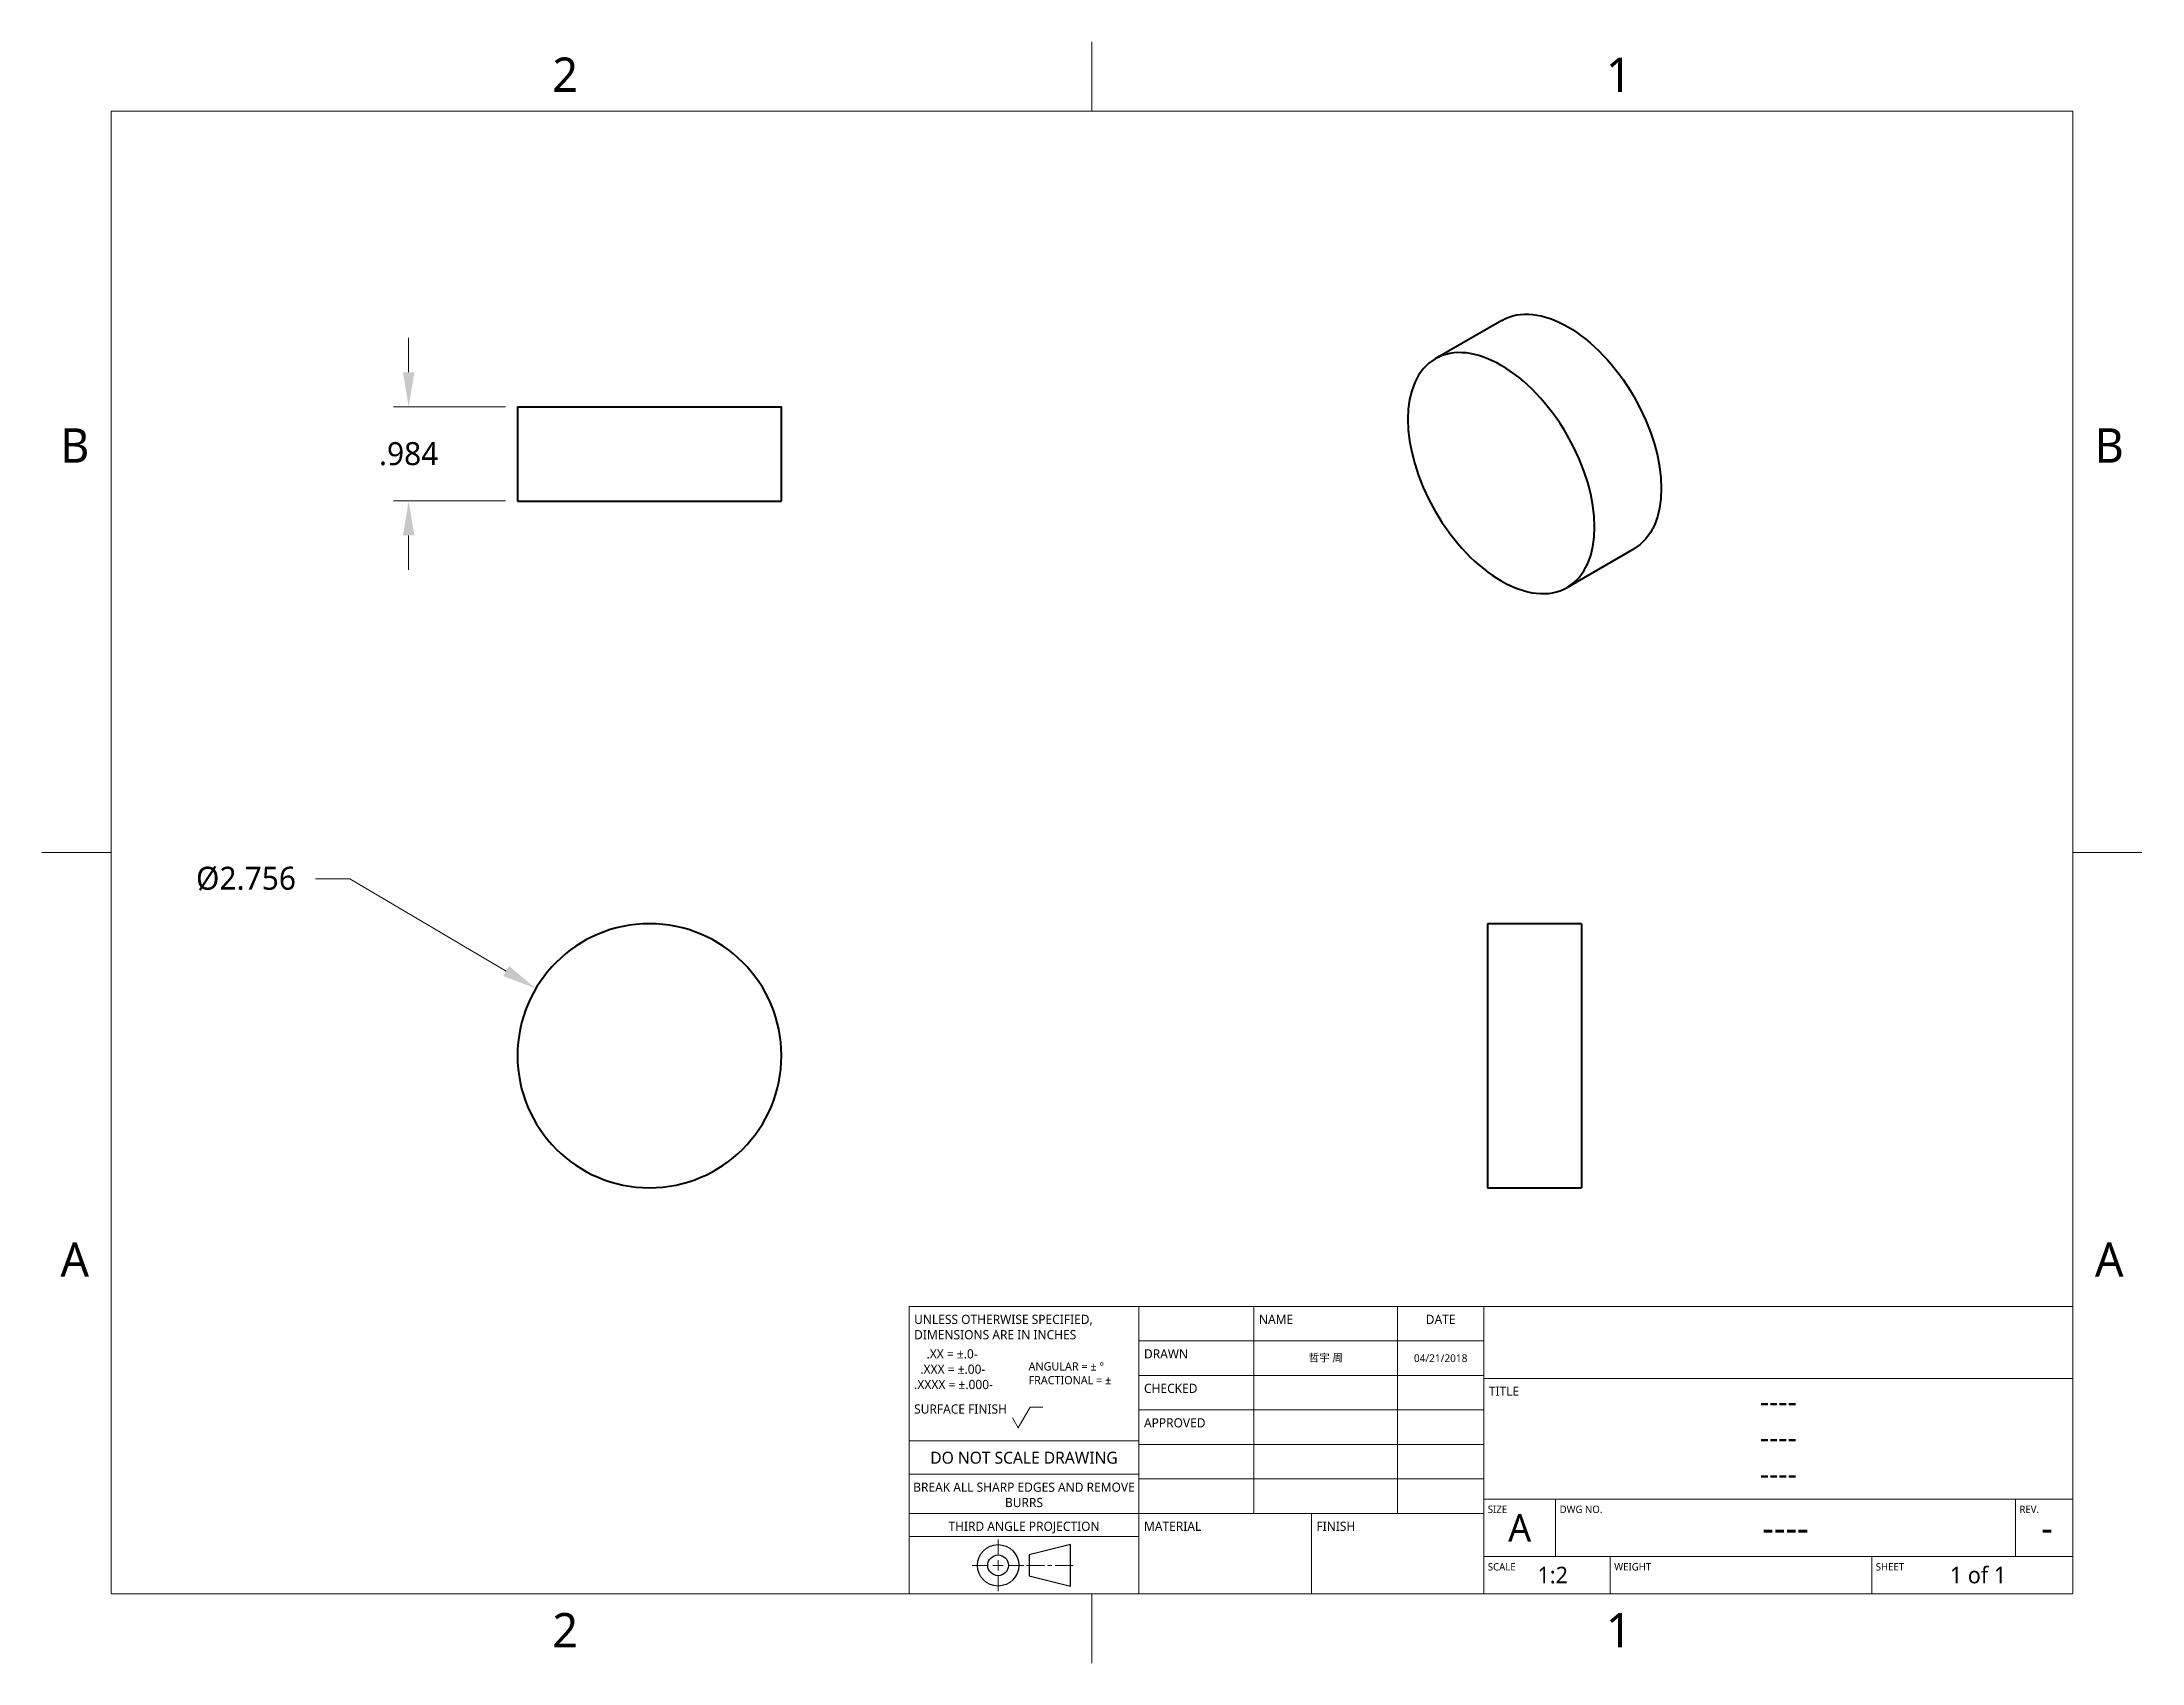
# Model space of a CAD drawing. Header units: inches. Extents: x 0 to 11, y 0 to 8.5.
import ezdxf

# ---------------------------------------------------------------- set-up
doc = ezdxf.new("R2010")
doc.units = ezdxf.units.IN
doc.header["$LTSCALE"] = 0.5
doc.header["$MEASUREMENT"] = 0
for name, color, linetype, lineweight in [('ANNOTATION_TEXT', 7, 'Continuous', 25), ('BORDER_FRAME', 7, 'Continuous', 15), ('BORDER_ZONES', 7, 'Continuous', 15), ('TITLE_BLOCK', 7, 'Continuous', 15), ('Visible', 7, 'Continuous', 40)]:
    doc.layers.add(name, color=color, linetype=linetype, lineweight=lineweight)
doc.styles.add('Onshape-Standard', font='NotoSans-Regular.ttf')
doc.styles.add('Onshape-Standard-Dimension', font='')
doc.styles.add('Onshape-Standard-Fields', font='')
doc.styles.get('Onshape-Standard-Dimension').set_extended_font_data('Noto Sans')
doc.styles.get('Onshape-Standard-Fields').set_extended_font_data('Noto Sans')
doc.dimstyles.new('Onshape-Standard$0', dxfattribs={"dimtxt": 0.12, "dimasz": 0.18, "dimexe": 0.08, "dimexo": 0.0625, "dimgap": 0.09, "dimtad": 0, "dimtih": 1, "dimtoh": 1, "dimdec": 3, "dimzin": 7, "dimdsep": 46, "dimtxsty": 'Onshape-Standard-Dimension', "dimcen": 0.09, "dimadec": 1, "dimazin": 0, "dimtfac": 1, "dimtdec": 3, "dimtofl": 0, "dimtmove": 0, "dimatfit": 3, "dimfxl": 0, "dimtolj": 1, "dimtzin": 7, "dimlwd": 13, "dimlwe": 13, "dimarcsym": 0})
doc.dimstyles.new('Onshape-Standard$3', dxfattribs={"dimtxt": 0.12, "dimasz": 0.18, "dimexe": 0.08, "dimexo": 0.0625, "dimgap": 0.09, "dimtad": 0, "dimtih": 1, "dimtoh": 1, "dimdec": 3, "dimzin": 7, "dimdsep": 46, "dimtxsty": 'Onshape-Standard-Dimension', "dimcen": 0, "dimadec": 1, "dimazin": 0, "dimtfac": 1, "dimtdec": 3, "dimtofl": 0, "dimtmove": 0, "dimatfit": 3, "dimfxl": 0, "dimtolj": 1, "dimtzin": 7, "dimlwd": 13, "dimlwe": 13, "dimarcsym": 0})

# ---------------------------------------------------------------- blocks, each defined once
blk = doc.blocks.new('*D1')
at = {"layer": 'ANNOTATION_TEXT', "color": 0, "lineweight": 13}
for p, q in [((1.446, 4.113), (1.626, 4.113)), ((1.626, 4.113), (2.442, 3.631))]:
    blk.add_line(p, q, dxfattribs=at)
at = {"layer": 'ANNOTATION_TEXT', "color": 0}
blk.add_solid([(2.427, 3.605), (2.457, 3.657), (2.597, 3.54)], dxfattribs=at)
at = {"layer": 'Defpoints', "color": 0}
for p in [(2.597, 3.54), (3.783, 2.839)]:
    blk.add_point(p, dxfattribs=at)
at = {"layer": 'ANNOTATION_TEXT', "color": 0, "insert": (1.084, 4.113), "char_height": 0.12, "attachment_point": 5, "style": 'Onshape-Standard-Dimension'}
blk.add_mtext('\\A1;%%c2.756', dxfattribs=at)
blk = doc.blocks.new('*D2')
at = {"layer": 'ANNOTATION_TEXT', "color": 0, "lineweight": 13}
for p, q in [((1.933, 6.757), (1.933, 6.937)), ((2.439, 6.577), (1.853, 6.577)), ((2.439, 6.085), (1.853, 6.085)), ((1.933, 5.905), (1.933, 5.725))]:
    blk.add_line(p, q, dxfattribs=at)
at = {"layer": 'ANNOTATION_TEXT', "color": 0}
for points in [[(1.903, 6.757), (1.963, 6.757), (1.933, 6.577)], [(1.963, 5.905), (1.903, 5.905), (1.933, 6.085)]]:
    blk.add_solid(points, dxfattribs=at)
at = {"layer": 'Defpoints', "color": 0}
for p in [(2.501, 6.577), (1.933, 6.085), (2.501, 6.085)]:
    blk.add_point(p, dxfattribs=at)
at = {"layer": 'ANNOTATION_TEXT', "color": 0, "insert": (1.933, 6.331), "char_height": 0.12, "attachment_point": 5, "style": 'Onshape-Standard-Dimension'}
blk.add_mtext('\\A1;.984', dxfattribs=at)

msp = doc.modelspace()

# ---------------------------------------------------------------- linework, layer by layer
at = {"layer": 'BORDER_FRAME'}
for p, q in [((0.38, 0.38), (0.38, 8.12)), ((0.38, 8.12), (10.62, 8.12)), ((10.62, 8.12), (10.62, 0.38)), ((10.62, 0.38), (0.38, 0.38))]:
    msp.add_line(p, q, dxfattribs=at)
at = {"layer": 'BORDER_ZONES'}
for p, q in [((5.5, 8.12), (5.5, 8.481)), ((0.38, 4.25), (0.019, 4.25)), ((10.62, 4.25), (10.981, 4.25)), ((5.5, 0.38), (5.5, 0.019))]:
    msp.add_line(p, q, dxfattribs=at)
at = {"layer": 'TITLE_BLOCK'}
for p, q in [((4.545, 0.38), (4.545, 1.88)), ((4.545, 1.88), (5.745, 1.88)), ((5.745, 0.38), (5.745, 1.88)), ((5.745, 1.88), (7.545, 1.88)), ((6.345, 0.8), (6.345, 1.88)), ((7.095, 0.8), (7.095, 1.88)), ((7.545, 0.38), (7.545, 1.88)), ((7.545, 1.88), (10.62, 1.88)), ((5.745, 1.7), (7.545, 1.7)), ((5.745, 1.52), (7.545, 1.52)), ((7.545, 1.505), (10.62, 1.505)), ((5.115, 1.24604), (5.178, 1.35516)), ((5.178, 1.35516), (5.244, 1.35516)), ((5.745, 1.34), (7.545, 1.34)), ((5.085, 1.298), (5.115, 1.24604)), ((4.545, 1.178), (5.745, 1.178)), ((5.745, 1.16), (7.545, 1.16)), ((4.545, 1.004), (5.745, 1.004)), ((5.745, 0.98), (7.545, 0.98)), ((4.545, 0.8), (5.745, 0.8)), ((5.745, 0.8), (7.545, 0.8)), ((6.645, 0.38), (6.645, 0.8)), ((7.545, 0.875), (10.62, 0.875)), ((7.92, 0.575), (7.92, 0.875)), ((10.32, 0.575), (10.32, 0.875)), ((4.545, 0.68), (5.745, 0.68)), ((7.545, 0.575), (10.62, 0.575)), ((8.205, 0.38), (8.205, 0.575)), ((9.57, 0.38), (9.57, 0.575)), ((4.545, 0.38), (5.745, 0.38))]:
    msp.add_line(p, q, dxfattribs=at)
at = {"layer": 'TITLE_BLOCK', "lineweight": 15}
for p, q in [((5.01, 0.5828), (5.01, 0.6638)), ((5.01, 0.5558), (5.01, 0.5018)), ((4.956, 0.5288), (4.875, 0.5288)), ((5.037, 0.5288), (4.983, 0.5288)), ((5.01, 0.4748), (5.01, 0.3938)), ((5.064, 0.5288), (5.145, 0.5288)), ((5.253, 0.5288), (5.1585, 0.5288)), ((5.2908, 0.5288), (5.2692, 0.5288)), ((5.307, 0.5288), (5.4015, 0.5288))]:
    msp.add_line(p, q, dxfattribs=at)
at = {"layer": 'TITLE_BLOCK', "lineweight": 30}
for p, q in [((5.388, 0.6368), (5.172, 0.5828)), ((5.172, 0.5828), (5.172, 0.4748)), ((5.388, 0.4208), (5.388, 0.6368)), ((5.172, 0.4748), (5.388, 0.4208))]:
    msp.add_line(p, q, dxfattribs=at)
for radius in [0.108, 0.054]:
    msp.add_circle((5.01, 0.5288), radius, dxfattribs=at)
at = {"layer": 'Visible'}
for p, q in [((7.6395, 7.02793), (7.29152, 6.82702)), ((2.50102, 6.57686), (2.50102, 6.08474)), ((2.50102, 6.57686), (3.87898, 6.57686)), ((3.87898, 6.08474), (3.87898, 6.57686)), ((2.50102, 6.08474), (3.87898, 6.08474)), ((7.9805, 5.63367), (8.32848, 5.83458)), ((8.05606, 3.87818), (7.56394, 3.87818)), ((7.56394, 3.87818), (7.56394, 2.50022)), ((8.05606, 3.87818), (8.05606, 2.50022)), ((7.56394, 2.50022), (8.05606, 2.50022))]:
    msp.add_line(p, q, dxfattribs=at)
at = {"layer": 'Visible', "extrusion": (0, 0, -1)}
msp.add_circle((-3.19, 3.1892), 0.68898, dxfattribs=at)
msp.add_ellipse((7.98399, 6.43125), major_axis=(-0.34449, 0.59667), ratio=0.57735027, start_param=0, end_param=3.14159265, dxfattribs=at)
msp.add_ellipse((7.63601, 6.23035), major_axis=(-0.34449, 0.59667), ratio=0.57735027, dxfattribs=at)

# ---------------------------------------------------------------- texts
at = {"layer": 'BORDER_ZONES', "char_height": 0.18, "attachment_point": 5, "style": 'Onshape-Standard'}
for s, insert in [('2', (2.75, 8.31)), ('1', (8.25, 8.31)), ('B', (0.19, 6.375)), ('B', (10.81, 6.375)), ('A', (0.19, 2.125)), ('A', (10.81, 2.125)), ('2', (2.75, 0.19)), ('1', (8.25, 0.19))]:
    msp.add_mtext(s, dxfattribs=dict(at, insert=insert))
at = {"layer": 'TITLE_BLOCK'}
for s, insert, char_height, width, attachment_point, style in [('UNLESS OTHERWISE SPECIFIED, DIMENSIONS ARE IN INCHES', (4.5714, 1.8368), 0.048, 1.2, 1, 'Onshape-Standard'), ('NAME', (6.3714, 1.8368), 0.048, 0.75, 1, 'Onshape-Standard'), ('DATE', (7.32, 1.8368), 0.048, 0.45, 2, 'Onshape-Standard'), ('    .XX = ±.0-^J  .XXX = ±.00-^J.XXXX = ±.000-', (4.5714, 1.6568), 0.048, 0.6, 1, 'Onshape-Standard'), ('DRAWN', (5.7714, 1.6568), 0.048, 0.6, 1, 'Onshape-Standard'), ('^JANGULAR = ± °^JFRACTIONAL = ±', (5.16876, 1.66112), 0.0432, 0.6, 1, 'Onshape-Standard'), ('哲宇 周', (6.72, 1.61), 0.04032, 0.75, 5, 'Onshape-Standard-Fields'), ('04/21/2018', (7.32, 1.61), 0.04032, 0.45, 5, 'Onshape-Standard-Fields'), ('CHECKED', (5.7714, 1.4768), 0.048, 0.6, 1, 'Onshape-Standard'), ('TITLE', (7.5714, 1.4618), 0.048, 0.375, 1, 'Onshape-Standard'), ('SURFACE FINISH', (4.5714, 1.3688), 0.048, 0.6, 1, 'Onshape-Standard'), ('----', (9.0825, 1.385), 0.1152, 2.775, 5, 'Onshape-Standard-Fields'), ('APPROVED', (5.7714, 1.2968), 0.048, 0.6, 1, 'Onshape-Standard'), ('DO NOT SCALE DRAWING', (5.145, 1.12184), 0.0624, 1.2, 2, 'Onshape-Standard'), ('----', (9.0825, 1.196), 0.1152, 2.775, 5, 'Onshape-Standard-Fields'), ('----', (9.0825, 1.007), 0.1152, 2.775, 5, 'Onshape-Standard-Fields'), ('BREAK ALL SHARP EDGES AND REMOVE BURRS', (5.145, 0.9608), 0.048, 1.2, 2, 'Onshape-Standard'), ('SIZE', (7.56612, 0.84044), 0.0384, 0.375, 1, 'Onshape-Standard'), ('A', (7.7325, 0.725), 0.144, 0.375, 5, 'Onshape-Standard-Fields'), ('DWG NO.', (7.94112, 0.84044), 0.0384, 2.4, 1, 'Onshape-Standard'), ('REV.', (10.34112, 0.84044), 0.0384, 0.3, 1, 'Onshape-Standard'), ('THIRD ANGLE PROJECTION', (5.145, 0.7568), 0.048, 1.2, 2, 'Onshape-Standard'), ('MATERIAL', (5.7714, 0.7568), 0.048, 0.9, 1, 'Onshape-Standard'), ('FINISH', (6.6714, 0.7568), 0.048, 0.9, 1, 'Onshape-Standard'), ('----', (9.12, 0.725), 0.144, 2.4, 5, 'Onshape-Standard-Fields'), ('-', (10.485, 0.725), 0.144, 0.27, 5, 'Onshape-Standard-Fields'), ('SCALE', (7.56612, 0.54044), 0.0384, 0.66, 1, 'Onshape-Standard'), ('1:2', (7.905, 0.4775), 0.0864, 0.6, 5, 'Onshape-Standard-Fields'), ('WEIGHT', (8.22612, 0.54044), 0.0384, 1.365, 1, 'Onshape-Standard'), ('SHEET', (9.59112, 0.54044), 0.0384, 1.05, 1, 'Onshape-Standard'), ('1 of 1', (10.125, 0.4775), 0.0864, 0.99, 5, 'Onshape-Standard-Fields')]:
    msp.add_mtext(s, dxfattribs=dict(at, insert=insert, char_height=char_height, width=width, attachment_point=attachment_point, style=style))

# ---------------------------------------------------------------- dimensions: what is measured, and where the dimension line sits
at = {"layer": 'ANNOTATION_TEXT'}
dim = msp.add_linear_dim(base=(1.9333, 6.08474), p1=(2.50102, 6.57686), p2=(2.50102, 6.08474), angle=270, dimstyle='Onshape-Standard$0', override={"dimlfac": 2}, dxfattribs=at)
dim.commit()
dim.dimension.update_dxf_attribs({"geometry": '*D2', "text_midpoint": (1.9333, 6.3308), "dimtype": 161})
dim = msp.add_diameter_dim_2p(p1=(3.7832, 2.83877, 0.24606), p2=(2.5968, 3.53963, 0.24606), dimstyle='Onshape-Standard$3', override={"dimlfac": 2}, dxfattribs=at)
dim.commit()
dim.dimension.update_dxf_attribs({"geometry": '*D1', "text_midpoint": (1.08394, 4.11323), "dimtype": 163})

doc.saveas('drawing.dxf')
